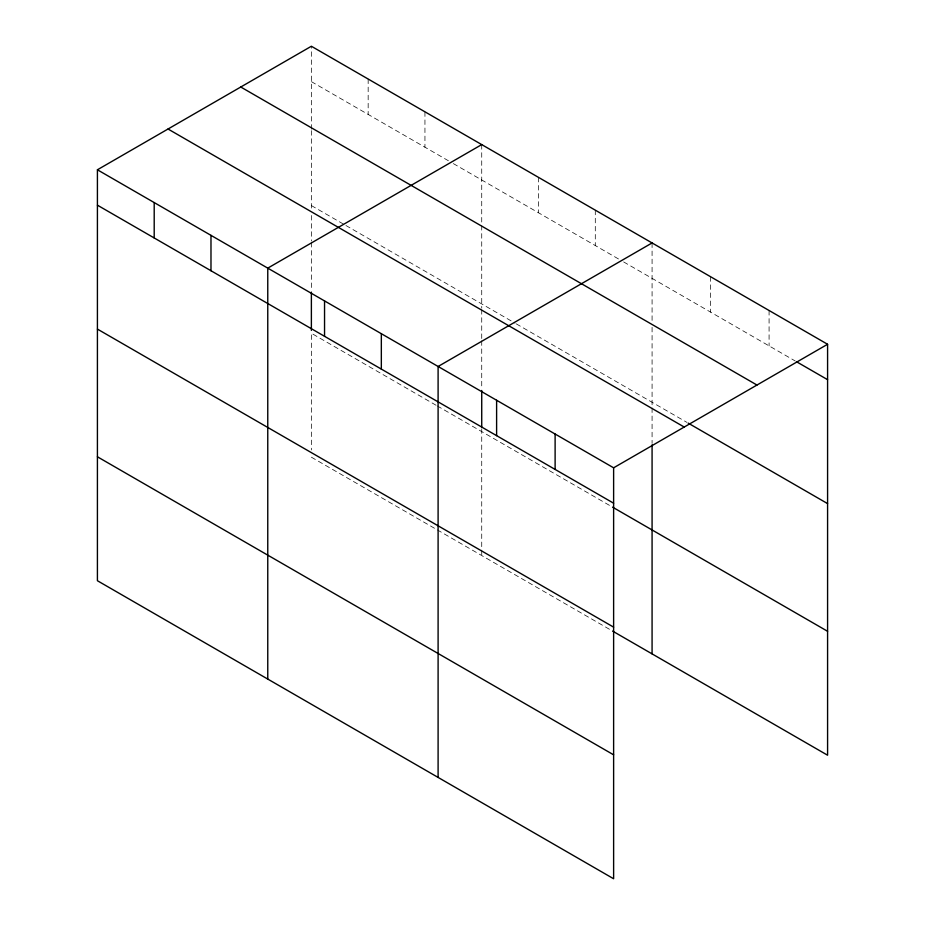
<?xml version="1.0" encoding="UTF-8"?>
<svg xmlns="http://www.w3.org/2000/svg" width="925" height="925" viewBox="0 0 925 925"><rect width="100%" height="100%" fill="white"/><g stroke="black" fill="none" stroke-linecap="round" stroke-linejoin="round"><path stroke-width="0.69" stroke-dasharray="4.62 3.47" d="M311.378 130.645L311.378 209.836M311.378 129.199L311.378 46.25M311.378 81.643L448.405 160.753M453.342 163.598L618.744 259.104M623.681 261.948L795.222 360.981M311.378 205.57L344.713 224.821M345.95 225.527L515.063 323.16M516.289 323.877L686.928 422.39M436.057 405.243L311.378 333.254L311.378 449.989M437.294 405.948L611.344 506.438M311.378 457.193L436.057 529.169M437.294 529.886L611.344 630.364M769.08 310.499L769.08 345.892M710.585 276.725L710.585 312.118M652.079 242.951L652.079 321.576M652.079 327.334L652.079 406.526M652.079 407.948L652.079 443.41M595.295 210.16L595.295 245.564M538.512 177.38L538.512 212.773M481.728 144.601L481.728 308.175M481.728 309.597L481.728 339.394M481.728 340.805L481.728 389.043M481.728 428.772L481.728 555.543M424.945 111.821L424.945 147.214M368.162 79.03L368.162 114.422M311.378 215.502L311.378 241.043M311.378 242.466L311.378 290.693"/><path stroke-width="1.39" d="M97.414 169.784L613.622 467.807L613.622 878.75L97.414 580.727L97.414 169.784L311.378 46.25L827.586 344.273L827.586 755.216L612.581 631.081M481.728 144.601L267.764 268.134L267.764 679.077M652.079 242.951L438.103 366.485L438.103 777.416M613.622 467.807L827.586 344.273M796.471 361.71L827.586 379.666M240.778 87.019L756.974 385.043M688.177 423.118L827.586 503.605M168.026 129.014L684.222 427.049M97.414 205.177L613.622 503.2M612.581 507.154L827.586 631.289M97.414 329.103L613.622 627.138M97.414 456.788L613.622 754.823M652.079 444.833L652.079 653.882M555.116 434.033L555.116 469.426M496.609 400.259L496.609 435.652M481.728 390.466L481.728 427.35M381.331 333.694L381.331 369.098M324.548 300.914L324.548 336.307M311.378 292.115L311.378 330.422M210.981 235.355L210.981 270.748M154.198 202.563L154.198 237.956"/></g></svg>
